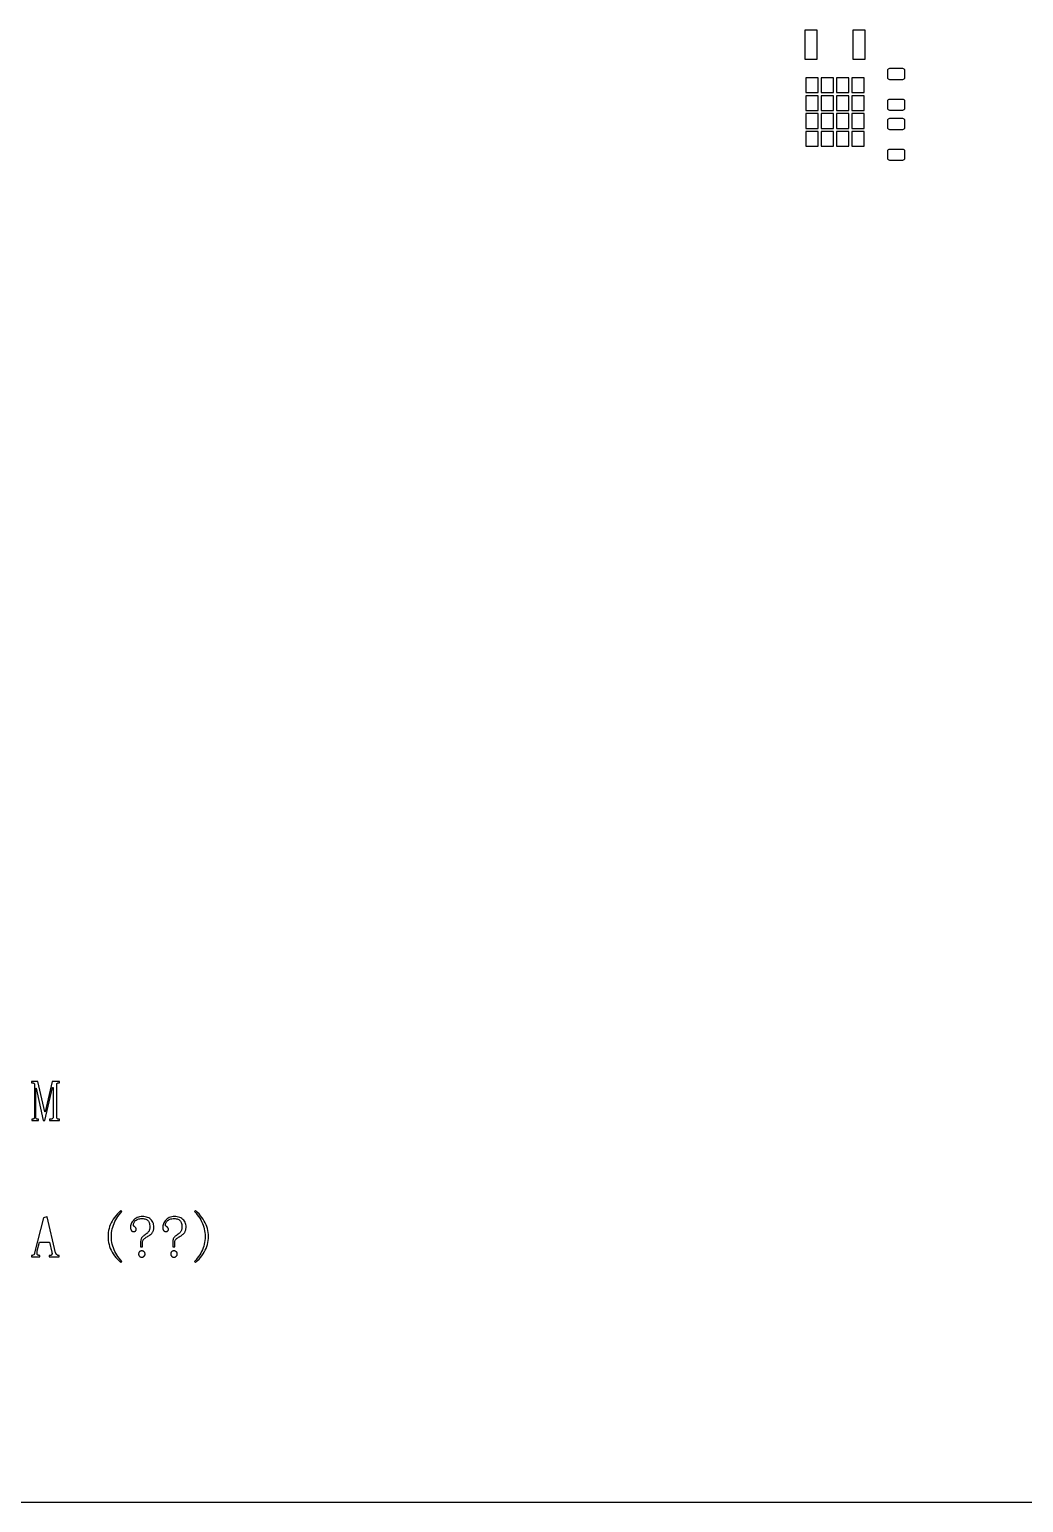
# Model space of a CAD drawing. Extents: x -190 to 190, y -140 to 140.
# Drawn here: x -94.5 to 0, y -140 to -0.1 of the extents above; entities that cross this region are included whole.
import ezdxf

# ---------------------------------------------------------------- set-up
doc = ezdxf.new("R2010")
doc.units = 0
doc.header["$MEASUREMENT"] = 0
doc.layers.get('0').update_dxf_attribs({"linetype": 'CONTINUOUS'})

msp = doc.modelspace()

# ---------------------------------------------------------------- linework, layer by layer
for points in [[(-190, 135, -0.414214), (-185, 140), (-185, 140), (185, 140), (185, 140, -0.414214), (190, 135), (190, 135), (190, -135), (190, -135, -0.414214), (185, -140), (185, -140), (-185, -140), (-185, -140, -0.414214), (-190, -135), (-190, -135), (-190, 135)], [(-11.276, -3.985, 0.414212), (-11.476, -3.785), (-11.476, -3.785), (-12.727, -3.785), (-12.727, -3.785, 0.412754), (-12.927, -3.985), (-12.927, -3.985), (-12.927, -4.61), (-12.927, -4.61, 0.414211), (-12.727, -4.81), (-12.727, -4.81), (-11.476, -4.81), (-11.476, -4.81, 0.415682), (-11.276, -4.61), (-11.276, -4.61), (-11.276, -3.985)], [(-11.276, -6.911, 0.415681), (-11.476, -6.711), (-11.476, -6.711), (-12.727, -6.711), (-12.727, -6.711, 0.414211), (-12.927, -6.911), (-12.927, -6.911), (-12.927, -7.536), (-12.927, -7.536, 0.412756), (-12.727, -7.736), (-12.727, -7.736), (-11.476, -7.736), (-11.476, -7.736, 0.414214), (-11.276, -7.536), (-11.276, -7.536), (-11.276, -6.911)], [(-11.276, -8.735, 0.415683), (-11.476, -8.535), (-11.476, -8.535), (-12.727, -8.535), (-12.727, -8.535, 0.414213), (-12.927, -8.735), (-12.927, -8.735), (-12.927, -9.36), (-12.927, -9.36, 0.412756), (-12.727, -9.56), (-12.727, -9.56), (-11.476, -9.56), (-11.476, -9.56, 0.414214), (-11.276, -9.36), (-11.276, -9.36), (-11.276, -8.735)], [(-11.276, -11.66, 0.415682), (-11.476, -11.46), (-11.476, -11.46), (-12.727, -11.46), (-12.727, -11.46, 0.414212), (-12.927, -11.66), (-12.927, -11.66), (-12.927, -12.285), (-12.927, -12.285, 0.412756), (-12.727, -12.485), (-12.727, -12.485), (-11.476, -12.485), (-11.476, -12.485, 0.414214), (-11.276, -12.285), (-11.276, -12.285), (-11.276, -11.66)]]:
    msp.add_lwpolyline(points, format="xyb")
for points in [[(-19.618, -0.14), (-20.768, -0.14), (-20.768, -0.14), (-20.768, -2.89), (-20.768, -2.89), (-19.618, -2.89), (-19.618, -2.89), (-19.618, -0.14)], [(-15.058, -0.14), (-16.208, -0.14), (-16.208, -0.14), (-16.208, -2.89), (-16.208, -2.89), (-15.058, -2.89), (-15.058, -2.89), (-15.058, -0.14)], [(-19.527, -4.665), (-20.689, -4.665), (-20.689, -4.665), (-20.689, -6.065), (-20.689, -6.065), (-19.527, -6.065), (-19.527, -6.065), (-19.527, -4.665)], [(-18.064, -4.665), (-19.226, -4.665), (-19.226, -4.665), (-19.226, -6.065), (-19.226, -6.065), (-18.064, -6.065), (-18.064, -6.065), (-18.064, -4.665)], [(-16.602, -4.665), (-17.764, -4.665), (-17.764, -4.665), (-17.764, -6.065), (-17.764, -6.065), (-16.602, -6.065), (-16.602, -6.065), (-16.602, -4.665)], [(-15.139, -4.665), (-16.301, -4.665), (-16.301, -4.665), (-16.301, -6.065), (-16.301, -6.065), (-15.139, -6.065), (-15.139, -6.065), (-15.139, -4.665)], [(-19.527, -6.365), (-20.689, -6.365), (-20.689, -6.365), (-20.689, -7.765), (-20.689, -7.765), (-19.527, -7.765), (-19.527, -7.765), (-19.527, -6.365)], [(-18.064, -6.365), (-19.226, -6.365), (-19.226, -6.365), (-19.226, -7.765), (-19.226, -7.765), (-18.064, -7.765), (-18.064, -7.765), (-18.064, -6.365)], [(-16.602, -6.365), (-17.764, -6.365), (-17.764, -6.365), (-17.764, -7.765), (-17.764, -7.765), (-16.602, -7.765), (-16.602, -7.765), (-16.602, -6.365)], [(-15.139, -6.365), (-16.301, -6.365), (-16.301, -6.365), (-16.301, -7.765), (-16.301, -7.765), (-15.139, -7.765), (-15.139, -7.765), (-15.139, -6.365)], [(-19.527, -8.065), (-20.689, -8.065), (-20.689, -8.065), (-20.689, -9.465), (-20.689, -9.465), (-19.527, -9.465), (-19.527, -9.465), (-19.527, -8.065)], [(-18.064, -8.065), (-19.226, -8.065), (-19.226, -8.065), (-19.226, -9.465), (-19.226, -9.465), (-18.064, -9.465), (-18.064, -9.465), (-18.064, -8.065)], [(-16.602, -8.065), (-17.764, -8.065), (-17.764, -8.065), (-17.764, -9.465), (-17.764, -9.465), (-16.602, -9.465), (-16.602, -9.465), (-16.602, -8.065)], [(-15.139, -8.065), (-16.301, -8.065), (-16.301, -8.065), (-16.301, -9.465), (-16.301, -9.465), (-15.139, -9.465), (-15.139, -9.465), (-15.139, -8.065)], [(-19.527, -9.765), (-20.689, -9.765), (-20.689, -9.765), (-20.689, -11.165), (-20.689, -11.165), (-19.527, -11.165), (-19.527, -11.165), (-19.527, -9.765)], [(-18.064, -9.765), (-19.226, -9.765), (-19.226, -9.765), (-19.226, -11.165), (-19.226, -11.165), (-18.064, -11.165), (-18.064, -11.165), (-18.064, -9.765)], [(-16.602, -9.765), (-17.764, -9.765), (-17.764, -9.765), (-17.764, -11.165), (-17.764, -11.165), (-16.602, -11.165), (-16.602, -11.165), (-16.602, -9.765)], [(-15.139, -9.765), (-16.301, -9.765), (-16.301, -9.765), (-16.301, -11.165), (-16.301, -11.165), (-15.139, -11.165), (-15.139, -11.165), (-15.139, -9.765)], [(-91.86, -103.43), (-91.86, -103.4), (-91.86, -103.4), (-91.86, -100.29), (-91.86, -100.29), (-91.86, -100.27), (-91.86, -100.27), (-91.86, -100.25), (-91.86, -100.25), (-91.85, -100.23), (-91.85, -100.23), (-91.85, -100.21), (-91.85, -100.21), (-91.84, -100.19), (-91.84, -100.19), (-91.83, -100.18), (-91.83, -100.18), (-91.82, -100.17), (-91.82, -100.17), (-91.8, -100.16), (-91.8, -100.16), (-91.78, -100.15), (-91.78, -100.15), (-91.76, -100.14), (-91.76, -100.14), (-91.74, -100.13), (-91.74, -100.13), (-91.72, -100.13), (-91.72, -100.13), (-91.69, -100.13), (-91.69, -100.13), (-91.66, -100.13), (-91.66, -100.13), (-91.58, -100.13), (-91.58, -100.13), (-91.58, -100), (-91.58, -100), (-92.28, -100), (-92.28, -100), (-92.96, -102.88), (-92.96, -102.88), (-93, -102.88), (-93, -102.88), (-93.64, -100), (-93.64, -100), (-94.26, -100), (-94.26, -100), (-94.26, -100.13), (-94.26, -100.13), (-94.18, -100.13), (-94.18, -100.13), (-94.15, -100.13), (-94.15, -100.13), (-94.12, -100.13), (-94.12, -100.13), (-94.1, -100.13), (-94.1, -100.13), (-94.07, -100.14), (-94.07, -100.14), (-94.06, -100.15), (-94.06, -100.15), (-94.04, -100.16), (-94.04, -100.16), (-94.03, -100.17), (-94.03, -100.17), (-94.01, -100.18), (-94.01, -100.18), (-94, -100.19), (-94, -100.19), (-93.99, -100.21), (-93.99, -100.21), (-93.98, -100.23), (-93.98, -100.23), (-93.97, -100.25), (-93.97, -100.25), (-93.97, -100.27), (-93.97, -100.27), (-93.97, -100.29), (-93.97, -100.29), (-93.97, -103.4), (-93.97, -103.4), (-93.97, -103.43), (-93.97, -103.43), (-93.97, -103.45), (-93.97, -103.45), (-93.98, -103.47), (-93.98, -103.47), (-93.99, -103.48), (-93.99, -103.48), (-94, -103.5), (-94, -103.5), (-94.01, -103.52), (-94.01, -103.52), (-94.03, -103.53), (-94.03, -103.53), (-94.04, -103.54), (-94.04, -103.54), (-94.06, -103.56), (-94.06, -103.56), (-94.07, -103.57), (-94.07, -103.57), (-94.1, -103.57), (-94.1, -103.57), (-94.12, -103.58), (-94.12, -103.58), (-94.15, -103.58), (-94.15, -103.58), (-94.18, -103.58), (-94.18, -103.58), (-94.23, -103.58), (-94.23, -103.58), (-94.23, -103.71), (-94.23, -103.71), (-93.6, -103.71), (-93.6, -103.71), (-93.6, -103.58), (-93.6, -103.58), (-93.65, -103.58), (-93.65, -103.58), (-93.68, -103.58), (-93.68, -103.58), (-93.7, -103.58), (-93.7, -103.58), (-93.73, -103.57), (-93.73, -103.57), (-93.75, -103.57), (-93.75, -103.57), (-93.77, -103.56), (-93.77, -103.56), (-93.79, -103.54), (-93.79, -103.54), (-93.8, -103.53), (-93.8, -103.53), (-93.81, -103.52), (-93.81, -103.52), (-93.82, -103.5), (-93.82, -103.5), (-93.83, -103.48), (-93.83, -103.48), (-93.84, -103.47), (-93.84, -103.47), (-93.84, -103.45), (-93.84, -103.45), (-93.84, -103.43), (-93.84, -103.43), (-93.85, -103.4), (-93.85, -103.4), (-93.85, -100.63), (-93.85, -100.63), (-93.8, -100.63), (-93.8, -100.63), (-93.14, -103.71), (-93.14, -103.71), (-93, -103.71), (-93, -103.71), (-92.26, -100.57), (-92.26, -100.57), (-92.21, -100.57), (-92.21, -100.57), (-92.21, -103.4), (-92.21, -103.4), (-92.21, -103.43), (-92.21, -103.43), (-92.21, -103.45), (-92.21, -103.45), (-92.22, -103.47), (-92.22, -103.47), (-92.22, -103.48), (-92.22, -103.48), (-92.23, -103.5), (-92.23, -103.5), (-92.25, -103.52), (-92.25, -103.52), (-92.26, -103.53), (-92.26, -103.53), (-92.28, -103.54), (-92.28, -103.54), (-92.29, -103.56), (-92.29, -103.56), (-92.31, -103.57), (-92.31, -103.57), (-92.33, -103.57), (-92.33, -103.57), (-92.36, -103.58), (-92.36, -103.58), (-92.38, -103.58), (-92.38, -103.58), (-92.41, -103.58), (-92.41, -103.58), (-92.53, -103.58), (-92.53, -103.58), (-92.53, -103.71), (-92.53, -103.71), (-91.58, -103.71), (-91.58, -103.71), (-91.58, -103.58), (-91.58, -103.58), (-91.66, -103.58), (-91.66, -103.58), (-91.69, -103.58), (-91.69, -103.58), (-91.72, -103.58), (-91.72, -103.58), (-91.74, -103.57), (-91.74, -103.57), (-91.76, -103.57), (-91.76, -103.57), (-91.78, -103.56), (-91.78, -103.56), (-91.8, -103.54), (-91.8, -103.54), (-91.82, -103.53), (-91.82, -103.53), (-91.83, -103.52), (-91.83, -103.52), (-91.84, -103.5), (-91.84, -103.5), (-91.85, -103.48), (-91.85, -103.48), (-91.85, -103.47), (-91.85, -103.47), (-91.86, -103.45), (-91.86, -103.45), (-91.86, -103.43)], [(-92.78, -112.85), (-92.81, -112.85), (-92.81, -112.85), (-93.11, -112.95), (-93.11, -112.95), (-93.96, -116.27), (-93.96, -116.27), (-93.96, -116.31), (-93.96, -116.31), (-93.97, -116.35), (-93.97, -116.35), (-93.98, -116.38), (-93.98, -116.38), (-93.99, -116.4), (-93.99, -116.4), (-94, -116.43), (-94, -116.43), (-94.04, -116.47), (-94.04, -116.47), (-94.12, -116.51), (-94.12, -116.51), (-94.15, -116.52), (-94.15, -116.52), (-94.25, -116.52), (-94.25, -116.52), (-94.25, -116.65), (-94.25, -116.65), (-93.46, -116.65), (-93.46, -116.65), (-93.46, -116.52), (-93.46, -116.52), (-93.55, -116.52), (-93.55, -116.52), (-93.59, -116.51), (-93.59, -116.51), (-93.65, -116.49), (-93.65, -116.49), (-93.71, -116.43), (-93.71, -116.43), (-93.71, -116.4), (-93.71, -116.4), (-93.72, -116.38), (-93.72, -116.38), (-93.73, -116.35), (-93.73, -116.35), (-93.73, -116.17), (-93.73, -116.17), (-93.71, -116.11), (-93.71, -116.11), (-93.71, -116.08), (-93.71, -116.08), (-93.51, -115.26), (-93.51, -115.26), (-92.54, -115.26), (-92.54, -115.26), (-92.32, -116.22), (-92.32, -116.22), (-92.31, -116.23), (-92.31, -116.23), (-92.31, -116.29), (-92.31, -116.29), (-92.3, -116.32), (-92.3, -116.32), (-92.3, -116.39), (-92.3, -116.39), (-92.31, -116.41), (-92.31, -116.41), (-92.31, -116.45), (-92.31, -116.45), (-92.32, -116.47), (-92.32, -116.47), (-92.34, -116.49), (-92.34, -116.49), (-92.38, -116.51), (-92.38, -116.51), (-92.41, -116.52), (-92.41, -116.52), (-92.57, -116.52), (-92.57, -116.52), (-92.57, -116.65), (-92.57, -116.65), (-91.62, -116.65), (-91.62, -116.65), (-91.62, -116.52), (-91.62, -116.52), (-91.74, -116.52), (-91.74, -116.52), (-91.8, -116.49), (-91.8, -116.49), (-91.83, -116.48), (-91.83, -116.48), (-91.85, -116.47), (-91.85, -116.47), (-91.86, -116.45), (-91.86, -116.45), (-91.88, -116.43), (-91.88, -116.43), (-91.9, -116.4), (-91.9, -116.4), (-91.92, -116.38), (-91.92, -116.38), (-91.93, -116.35), (-91.93, -116.35), (-91.94, -116.31), (-91.94, -116.31), (-91.96, -116.27), (-91.96, -116.27), (-92.78, -112.85)], [(-85.8, -112.51), (-85.66, -112.36), (-85.66, -112.36), (-85.78, -112.26), (-85.78, -112.26), (-85.94, -112.42), (-85.94, -112.42), (-86.1, -112.58), (-86.1, -112.58), (-86.24, -112.75), (-86.24, -112.75), (-86.37, -112.92), (-86.37, -112.92), (-86.49, -113.09), (-86.49, -113.09), (-86.6, -113.26), (-86.6, -113.26), (-86.69, -113.44), (-86.69, -113.44), (-86.77, -113.62), (-86.77, -113.62), (-86.84, -113.79), (-86.84, -113.79), (-86.89, -113.98), (-86.89, -113.98), (-86.93, -114.16), (-86.93, -114.16), (-86.96, -114.35), (-86.96, -114.35), (-86.98, -114.54), (-86.98, -114.54), (-86.98, -114.73), (-86.98, -114.73), (-86.98, -114.92), (-86.98, -114.92), (-86.96, -115.12), (-86.96, -115.12), (-86.93, -115.3), (-86.93, -115.3), (-86.89, -115.49), (-86.89, -115.49), (-86.84, -115.67), (-86.84, -115.67), (-86.77, -115.86), (-86.77, -115.86), (-86.69, -116.04), (-86.69, -116.04), (-86.6, -116.21), (-86.6, -116.21), (-86.49, -116.38), (-86.49, -116.38), (-86.37, -116.55), (-86.37, -116.55), (-86.24, -116.72), (-86.24, -116.72), (-86.1, -116.88), (-86.1, -116.88), (-85.94, -117.04), (-85.94, -117.04), (-85.78, -117.2), (-85.78, -117.2), (-85.66, -117.09), (-85.66, -117.09), (-85.8, -116.94), (-85.8, -116.94), (-85.93, -116.79), (-85.93, -116.79), (-86.05, -116.63), (-86.05, -116.63), (-86.15, -116.47), (-86.15, -116.47), (-86.25, -116.31), (-86.25, -116.31), (-86.34, -116.15), (-86.34, -116.15), (-86.41, -115.98), (-86.41, -115.98), (-86.48, -115.81), (-86.48, -115.81), (-86.54, -115.64), (-86.54, -115.64), (-86.58, -115.47), (-86.58, -115.47), (-86.62, -115.29), (-86.62, -115.29), (-86.64, -115.11), (-86.64, -115.11), (-86.66, -114.92), (-86.66, -114.92), (-86.66, -114.73), (-86.66, -114.73), (-86.66, -114.55), (-86.66, -114.55), (-86.64, -114.36), (-86.64, -114.36), (-86.62, -114.18), (-86.62, -114.18), (-86.58, -114), (-86.58, -114), (-86.54, -113.83), (-86.54, -113.83), (-86.48, -113.65), (-86.48, -113.65), (-86.41, -113.48), (-86.41, -113.48), (-86.34, -113.31), (-86.34, -113.31), (-86.25, -113.15), (-86.25, -113.15), (-86.15, -112.98), (-86.15, -112.98), (-86.05, -112.82), (-86.05, -112.82), (-85.93, -112.66), (-85.93, -112.66), (-85.8, -112.51)], [(-84.59, -114.26), (-84.55, -114.26), (-84.55, -114.26), (-84.52, -114.26), (-84.52, -114.26), (-84.49, -114.25), (-84.49, -114.25), (-84.47, -114.25), (-84.47, -114.25), (-84.44, -114.24), (-84.44, -114.24), (-84.42, -114.23), (-84.42, -114.23), (-84.39, -114.22), (-84.39, -114.22), (-84.37, -114.2), (-84.37, -114.2), (-84.35, -114.19), (-84.35, -114.19), (-84.34, -114.17), (-84.34, -114.17), (-84.33, -114.15), (-84.33, -114.15), (-84.32, -114.13), (-84.32, -114.13), (-84.31, -114.11), (-84.31, -114.11), (-84.31, -114.08), (-84.31, -114.08), (-84.3, -114.05), (-84.3, -114.05), (-84.3, -114.03), (-84.3, -114.03), (-84.31, -114.01), (-84.31, -114.01), (-84.31, -113.98), (-84.31, -113.98), (-84.32, -113.96), (-84.32, -113.96), (-84.33, -113.95), (-84.33, -113.95), (-84.33, -113.93), (-84.33, -113.93), (-84.35, -113.91), (-84.35, -113.91), (-84.35, -113.89), (-84.35, -113.89), (-84.37, -113.87), (-84.37, -113.87), (-84.38, -113.86), (-84.38, -113.86), (-84.4, -113.84), (-84.4, -113.84), (-84.41, -113.83), (-84.41, -113.83), (-84.43, -113.81), (-84.43, -113.81), (-84.46, -113.8), (-84.46, -113.8), (-84.48, -113.79), (-84.48, -113.79), (-84.49, -113.78), (-84.49, -113.78), (-84.51, -113.76), (-84.51, -113.76), (-84.52, -113.75), (-84.52, -113.75), (-84.53, -113.74), (-84.53, -113.74), (-84.54, -113.73), (-84.54, -113.73), (-84.55, -113.72), (-84.55, -113.72), (-84.56, -113.71), (-84.56, -113.71), (-84.57, -113.7), (-84.57, -113.7), (-84.57, -113.69), (-84.57, -113.69), (-84.58, -113.67), (-84.58, -113.67), (-84.58, -113.66), (-84.58, -113.66), (-84.58, -113.64), (-84.58, -113.64), (-84.58, -113.62), (-84.58, -113.62), (-84.58, -113.56), (-84.58, -113.56), (-84.56, -113.51), (-84.56, -113.51), (-84.54, -113.45), (-84.54, -113.45), (-84.51, -113.39), (-84.51, -113.39), (-84.48, -113.33), (-84.48, -113.33), (-84.43, -113.28), (-84.43, -113.28), (-84.37, -113.22), (-84.37, -113.22), (-84.31, -113.17), (-84.31, -113.17), (-84.23, -113.12), (-84.23, -113.12), (-84.15, -113.09), (-84.15, -113.09), (-84.06, -113.06), (-84.06, -113.06), (-83.97, -113.04), (-83.97, -113.04), (-83.87, -113.03), (-83.87, -113.03), (-83.76, -113.02), (-83.76, -113.02), (-83.66, -113.03), (-83.66, -113.03), (-83.56, -113.04), (-83.56, -113.04), (-83.48, -113.06), (-83.48, -113.06), (-83.4, -113.08), (-83.4, -113.08), (-83.33, -113.11), (-83.33, -113.11), (-83.26, -113.16), (-83.26, -113.16), (-83.21, -113.2), (-83.21, -113.2), (-83.15, -113.26), (-83.15, -113.26), (-83.11, -113.33), (-83.11, -113.33), (-83.08, -113.41), (-83.08, -113.41), (-83.05, -113.5), (-83.05, -113.5), (-83.03, -113.59), (-83.03, -113.59), (-83.02, -113.7), (-83.02, -113.7), (-83.01, -113.81), (-83.01, -113.81), (-83.01, -113.89), (-83.01, -113.89), (-83.02, -113.96), (-83.02, -113.96), (-83.03, -114.02), (-83.03, -114.02), (-83.05, -114.08), (-83.05, -114.08), (-83.07, -114.14), (-83.07, -114.14), (-83.09, -114.2), (-83.09, -114.2), (-83.12, -114.24), (-83.12, -114.24), (-83.16, -114.29), (-83.16, -114.29), (-83.2, -114.34), (-83.2, -114.34), (-83.25, -114.4), (-83.25, -114.4), (-83.31, -114.45), (-83.31, -114.45), (-83.38, -114.51), (-83.38, -114.51), (-83.45, -114.57), (-83.45, -114.57), (-83.54, -114.63), (-83.54, -114.63), (-83.59, -114.67), (-83.59, -114.67), (-83.64, -114.71), (-83.64, -114.71), (-83.69, -114.74), (-83.69, -114.74), (-83.73, -114.78), (-83.73, -114.78), (-83.76, -114.82), (-83.76, -114.82), (-83.79, -114.86), (-83.79, -114.86), (-83.82, -114.9), (-83.82, -114.9), (-83.84, -114.94), (-83.84, -114.94), (-83.85, -114.98), (-83.85, -114.98), (-83.86, -115.03), (-83.86, -115.03), (-83.87, -115.09), (-83.87, -115.09), (-83.88, -115.15), (-83.88, -115.15), (-83.89, -115.21), (-83.89, -115.21), (-83.89, -115.27), (-83.89, -115.27), (-83.89, -115.72), (-83.89, -115.72), (-83.71, -115.72), (-83.71, -115.72), (-83.71, -115.33), (-83.71, -115.33), (-83.7, -115.26), (-83.7, -115.26), (-83.7, -115.2), (-83.7, -115.2), (-83.68, -115.14), (-83.68, -115.14), (-83.66, -115.09), (-83.66, -115.09), (-83.64, -115.04), (-83.64, -115.04), (-83.6, -115), (-83.6, -115), (-83.57, -114.97), (-83.57, -114.97), (-83.52, -114.93), (-83.52, -114.93), (-83.47, -114.89), (-83.47, -114.89), (-83.42, -114.85), (-83.42, -114.85), (-83.35, -114.8), (-83.35, -114.8), (-83.28, -114.75), (-83.28, -114.75), (-83.2, -114.7), (-83.2, -114.7), (-83.11, -114.65), (-83.11, -114.65), (-83.03, -114.6), (-83.03, -114.6), (-82.95, -114.55), (-82.95, -114.55), (-82.89, -114.5), (-82.89, -114.5), (-82.83, -114.44), (-82.83, -114.44), (-82.79, -114.39), (-82.79, -114.39), (-82.75, -114.33), (-82.75, -114.33), (-82.72, -114.27), (-82.72, -114.27), (-82.69, -114.22), (-82.69, -114.22), (-82.67, -114.16), (-82.67, -114.16), (-82.65, -114.1), (-82.65, -114.1), (-82.64, -114.03), (-82.64, -114.03), (-82.63, -113.97), (-82.63, -113.97), (-82.63, -113.9), (-82.63, -113.9), (-82.62, -113.83), (-82.62, -113.83), (-82.63, -113.7), (-82.63, -113.7), (-82.65, -113.59), (-82.65, -113.59), (-82.68, -113.48), (-82.68, -113.48), (-82.72, -113.37), (-82.72, -113.37), (-82.78, -113.28), (-82.78, -113.28), (-82.85, -113.19), (-82.85, -113.19), (-82.93, -113.11), (-82.93, -113.11), (-83.02, -113.03), (-83.02, -113.03), (-83.12, -112.97), (-83.12, -112.97), (-83.22, -112.92), (-83.22, -112.92), (-83.34, -112.88), (-83.34, -112.88), (-83.46, -112.85), (-83.46, -112.85), (-83.59, -112.83), (-83.59, -112.83), (-83.72, -112.83), (-83.72, -112.83), (-83.85, -112.83), (-83.85, -112.83), (-83.98, -112.85), (-83.98, -112.85), (-84.1, -112.88), (-84.1, -112.88), (-84.21, -112.93), (-84.21, -112.93), (-84.32, -112.98), (-84.32, -112.98), (-84.43, -113.05), (-84.43, -113.05), (-84.53, -113.13), (-84.53, -113.13), (-84.61, -113.23), (-84.61, -113.23), (-84.68, -113.32), (-84.68, -113.32), (-84.74, -113.42), (-84.74, -113.42), (-84.79, -113.52), (-84.79, -113.52), (-84.82, -113.63), (-84.82, -113.63), (-84.84, -113.73), (-84.84, -113.73), (-84.85, -113.84), (-84.85, -113.84), (-84.84, -113.91), (-84.84, -113.91), (-84.84, -113.96), (-84.84, -113.96), (-84.83, -114.02), (-84.83, -114.02), (-84.82, -114.06), (-84.82, -114.06), (-84.8, -114.1), (-84.8, -114.1), (-84.78, -114.13), (-84.78, -114.13), (-84.76, -114.16), (-84.76, -114.16), (-84.74, -114.19), (-84.74, -114.19), (-84.71, -114.21), (-84.71, -114.21), (-84.68, -114.23), (-84.68, -114.23), (-84.65, -114.24), (-84.65, -114.24), (-84.62, -114.25), (-84.62, -114.25), (-84.59, -114.26)], [(-81.53, -114.26), (-81.5, -114.26), (-81.5, -114.26), (-81.47, -114.26), (-81.47, -114.26), (-81.44, -114.25), (-81.44, -114.25), (-81.41, -114.25), (-81.41, -114.25), (-81.38, -114.24), (-81.38, -114.24), (-81.36, -114.23), (-81.36, -114.23), (-81.34, -114.22), (-81.34, -114.22), (-81.32, -114.2), (-81.32, -114.2), (-81.3, -114.19), (-81.3, -114.19), (-81.28, -114.17), (-81.28, -114.17), (-81.27, -114.15), (-81.27, -114.15), (-81.26, -114.13), (-81.26, -114.13), (-81.25, -114.11), (-81.25, -114.11), (-81.25, -114.08), (-81.25, -114.08), (-81.25, -114.05), (-81.25, -114.05), (-81.25, -114.03), (-81.25, -114.03), (-81.25, -114.01), (-81.25, -114.01), (-81.26, -113.98), (-81.26, -113.98), (-81.26, -113.96), (-81.26, -113.96), (-81.27, -113.95), (-81.27, -113.95), (-81.28, -113.93), (-81.28, -113.93), (-81.29, -113.91), (-81.29, -113.91), (-81.3, -113.89), (-81.3, -113.89), (-81.31, -113.87), (-81.31, -113.87), (-81.32, -113.86), (-81.32, -113.86), (-81.34, -113.84), (-81.34, -113.84), (-81.36, -113.83), (-81.36, -113.83), (-81.38, -113.81), (-81.38, -113.81), (-81.4, -113.8), (-81.4, -113.8), (-81.42, -113.79), (-81.42, -113.79), (-81.44, -113.78), (-81.44, -113.78), (-81.45, -113.76), (-81.45, -113.76), (-81.47, -113.75), (-81.47, -113.75), (-81.48, -113.74), (-81.48, -113.74), (-81.49, -113.73), (-81.49, -113.73), (-81.5, -113.72), (-81.5, -113.72), (-81.51, -113.71), (-81.51, -113.71), (-81.51, -113.7), (-81.51, -113.7), (-81.52, -113.69), (-81.52, -113.69), (-81.52, -113.67), (-81.52, -113.67), (-81.52, -113.66), (-81.52, -113.66), (-81.53, -113.64), (-81.53, -113.64), (-81.53, -113.62), (-81.53, -113.62), (-81.52, -113.56), (-81.52, -113.56), (-81.51, -113.51), (-81.51, -113.51), (-81.49, -113.45), (-81.49, -113.45), (-81.46, -113.39), (-81.46, -113.39), (-81.42, -113.33), (-81.42, -113.33), (-81.37, -113.28), (-81.37, -113.28), (-81.32, -113.22), (-81.32, -113.22), (-81.25, -113.17), (-81.25, -113.17), (-81.18, -113.12), (-81.18, -113.12), (-81.1, -113.09), (-81.1, -113.09), (-81.01, -113.06), (-81.01, -113.06), (-80.92, -113.04), (-80.92, -113.04), (-80.81, -113.03), (-80.81, -113.03), (-80.71, -113.02), (-80.71, -113.02), (-80.6, -113.03), (-80.6, -113.03), (-80.51, -113.04), (-80.51, -113.04), (-80.42, -113.06), (-80.42, -113.06), (-80.34, -113.08), (-80.34, -113.08), (-80.27, -113.11), (-80.27, -113.11), (-80.21, -113.16), (-80.21, -113.16), (-80.15, -113.2), (-80.15, -113.2), (-80.1, -113.26), (-80.1, -113.26), (-80.06, -113.33), (-80.06, -113.33), (-80.02, -113.41), (-80.02, -113.41), (-79.99, -113.5), (-79.99, -113.5), (-79.97, -113.59), (-79.97, -113.59), (-79.96, -113.7), (-79.96, -113.7), (-79.96, -113.81), (-79.96, -113.81), (-79.96, -113.89), (-79.96, -113.89), (-79.97, -113.96), (-79.97, -113.96), (-79.98, -114.02), (-79.98, -114.02), (-79.99, -114.08), (-79.99, -114.08), (-80.01, -114.14), (-80.01, -114.14), (-80.04, -114.2), (-80.04, -114.2), (-80.07, -114.24), (-80.07, -114.24), (-80.1, -114.29), (-80.1, -114.29), (-80.14, -114.34), (-80.14, -114.34), (-80.19, -114.4), (-80.19, -114.4), (-80.25, -114.45), (-80.25, -114.45), (-80.32, -114.51), (-80.32, -114.51), (-80.4, -114.57), (-80.4, -114.57), (-80.48, -114.63), (-80.48, -114.63), (-80.54, -114.67), (-80.54, -114.67), (-80.59, -114.71), (-80.59, -114.71), (-80.63, -114.74), (-80.63, -114.74), (-80.67, -114.78), (-80.67, -114.78), (-80.71, -114.82), (-80.71, -114.82), (-80.74, -114.86), (-80.74, -114.86), (-80.76, -114.9), (-80.76, -114.9), (-80.78, -114.94), (-80.78, -114.94), (-80.8, -114.98), (-80.8, -114.98), (-80.81, -115.03), (-80.81, -115.03), (-80.82, -115.09), (-80.82, -115.09), (-80.83, -115.15), (-80.83, -115.15), (-80.83, -115.21), (-80.83, -115.21), (-80.83, -115.27), (-80.83, -115.27), (-80.83, -115.72), (-80.83, -115.72), (-80.65, -115.72), (-80.65, -115.72), (-80.65, -115.33), (-80.65, -115.33), (-80.65, -115.26), (-80.65, -115.26), (-80.64, -115.2), (-80.64, -115.2), (-80.63, -115.14), (-80.63, -115.14), (-80.61, -115.09), (-80.61, -115.09), (-80.58, -115.04), (-80.58, -115.04), (-80.55, -115), (-80.55, -115), (-80.51, -114.97), (-80.51, -114.97), (-80.47, -114.93), (-80.47, -114.93), (-80.42, -114.89), (-80.42, -114.89), (-80.36, -114.85), (-80.36, -114.85), (-80.29, -114.8), (-80.29, -114.8), (-80.22, -114.75), (-80.22, -114.75), (-80.14, -114.7), (-80.14, -114.7), (-80.05, -114.65), (-80.05, -114.65), (-79.97, -114.6), (-79.97, -114.6), (-79.9, -114.55), (-79.9, -114.55), (-79.83, -114.5), (-79.83, -114.5), (-79.78, -114.44), (-79.78, -114.44), (-79.73, -114.39), (-79.73, -114.39), (-79.69, -114.33), (-79.69, -114.33), (-79.66, -114.27), (-79.66, -114.27), (-79.64, -114.22), (-79.64, -114.22), (-79.62, -114.16), (-79.62, -114.16), (-79.6, -114.1), (-79.6, -114.1), (-79.59, -114.03), (-79.59, -114.03), (-79.58, -113.97), (-79.58, -113.97), (-79.57, -113.9), (-79.57, -113.9), (-79.57, -113.83), (-79.57, -113.83), (-79.57, -113.7), (-79.57, -113.7), (-79.59, -113.59), (-79.59, -113.59), (-79.62, -113.48), (-79.62, -113.48), (-79.67, -113.37), (-79.67, -113.37), (-79.72, -113.28), (-79.72, -113.28), (-79.79, -113.19), (-79.79, -113.19), (-79.87, -113.11), (-79.87, -113.11), (-79.96, -113.03), (-79.96, -113.03), (-80.06, -112.97), (-80.06, -112.97), (-80.17, -112.92), (-80.17, -112.92), (-80.28, -112.88), (-80.28, -112.88), (-80.4, -112.85), (-80.4, -112.85), (-80.53, -112.83), (-80.53, -112.83), (-80.66, -112.83), (-80.66, -112.83), (-80.8, -112.83), (-80.8, -112.83), (-80.92, -112.85), (-80.92, -112.85), (-81.04, -112.88), (-81.04, -112.88), (-81.16, -112.93), (-81.16, -112.93), (-81.27, -112.98), (-81.27, -112.98), (-81.37, -113.05), (-81.37, -113.05), (-81.47, -113.13), (-81.47, -113.13), (-81.56, -113.23), (-81.56, -113.23), (-81.63, -113.32), (-81.63, -113.32), (-81.69, -113.42), (-81.69, -113.42), (-81.73, -113.52), (-81.73, -113.52), (-81.76, -113.63), (-81.76, -113.63), (-81.78, -113.73), (-81.78, -113.73), (-81.79, -113.84), (-81.79, -113.84), (-81.79, -113.91), (-81.79, -113.91), (-81.78, -113.96), (-81.78, -113.96), (-81.77, -114.02), (-81.77, -114.02), (-81.76, -114.06), (-81.76, -114.06), (-81.75, -114.1), (-81.75, -114.1), (-81.73, -114.13), (-81.73, -114.13), (-81.71, -114.16), (-81.71, -114.16), (-81.68, -114.19), (-81.68, -114.19), (-81.66, -114.21), (-81.66, -114.21), (-81.63, -114.23), (-81.63, -114.23), (-81.6, -114.24), (-81.6, -114.24), (-81.57, -114.25), (-81.57, -114.25), (-81.53, -114.26)], [(-78.66, -112.26), (-78.76, -112.36), (-78.76, -112.36), (-78.62, -112.51), (-78.62, -112.51), (-78.5, -112.66), (-78.5, -112.66), (-78.38, -112.82), (-78.38, -112.82), (-78.27, -112.98), (-78.27, -112.98), (-78.18, -113.15), (-78.18, -113.15), (-78.09, -113.31), (-78.09, -113.31), (-78.01, -113.48), (-78.01, -113.48), (-77.95, -113.65), (-77.95, -113.65), (-77.89, -113.83), (-77.89, -113.83), (-77.84, -114), (-77.84, -114), (-77.81, -114.18), (-77.81, -114.18), (-77.78, -114.36), (-77.78, -114.36), (-77.77, -114.55), (-77.77, -114.55), (-77.76, -114.73), (-77.76, -114.73), (-77.77, -114.92), (-77.77, -114.92), (-77.78, -115.11), (-77.78, -115.11), (-77.81, -115.29), (-77.81, -115.29), (-77.84, -115.47), (-77.84, -115.47), (-77.89, -115.64), (-77.89, -115.64), (-77.95, -115.81), (-77.95, -115.81), (-78.01, -115.98), (-78.01, -115.98), (-78.09, -116.15), (-78.09, -116.15), (-78.18, -116.31), (-78.18, -116.31), (-78.27, -116.47), (-78.27, -116.47), (-78.38, -116.63), (-78.38, -116.63), (-78.5, -116.79), (-78.5, -116.79), (-78.62, -116.94), (-78.62, -116.94), (-78.76, -117.09), (-78.76, -117.09), (-78.66, -117.2), (-78.66, -117.2), (-78.5, -117.04), (-78.5, -117.04), (-78.34, -116.88), (-78.34, -116.88), (-78.2, -116.72), (-78.2, -116.72), (-78.07, -116.55), (-78.07, -116.55), (-77.95, -116.38), (-77.95, -116.38), (-77.84, -116.21), (-77.84, -116.21), (-77.75, -116.04), (-77.75, -116.04), (-77.67, -115.86), (-77.67, -115.86), (-77.6, -115.67), (-77.6, -115.67), (-77.54, -115.49), (-77.54, -115.49), (-77.5, -115.3), (-77.5, -115.3), (-77.47, -115.12), (-77.47, -115.12), (-77.45, -114.92), (-77.45, -114.92), (-77.44, -114.73), (-77.44, -114.73), (-77.45, -114.54), (-77.45, -114.54), (-77.47, -114.35), (-77.47, -114.35), (-77.5, -114.16), (-77.5, -114.16), (-77.54, -113.98), (-77.54, -113.98), (-77.6, -113.79), (-77.6, -113.79), (-77.67, -113.62), (-77.67, -113.62), (-77.75, -113.44), (-77.75, -113.44), (-77.84, -113.26), (-77.84, -113.26), (-77.95, -113.09), (-77.95, -113.09), (-78.07, -112.92), (-78.07, -112.92), (-78.2, -112.75), (-78.2, -112.75), (-78.34, -112.58), (-78.34, -112.58), (-78.5, -112.42), (-78.5, -112.42), (-78.66, -112.26)], [(-83.47, -116.43), (-83.47, -116.4), (-83.47, -116.4), (-83.47, -116.36), (-83.47, -116.36), (-83.48, -116.32), (-83.48, -116.32), (-83.49, -116.29), (-83.49, -116.29), (-83.5, -116.26), (-83.5, -116.26), (-83.52, -116.23), (-83.52, -116.23), (-83.54, -116.2), (-83.54, -116.2), (-83.57, -116.18), (-83.57, -116.18), (-83.59, -116.15), (-83.59, -116.15), (-83.62, -116.13), (-83.62, -116.13), (-83.65, -116.12), (-83.65, -116.12), (-83.68, -116.11), (-83.68, -116.11), (-83.71, -116.1), (-83.71, -116.1), (-83.74, -116.09), (-83.74, -116.09), (-83.78, -116.09), (-83.78, -116.09), (-83.81, -116.09), (-83.81, -116.09), (-83.85, -116.1), (-83.85, -116.1), (-83.88, -116.11), (-83.88, -116.11), (-83.92, -116.12), (-83.92, -116.12), (-83.95, -116.13), (-83.95, -116.13), (-83.97, -116.15), (-83.97, -116.15), (-84, -116.18), (-84, -116.18), (-84.02, -116.2), (-84.02, -116.2), (-84.04, -116.23), (-84.04, -116.23), (-84.05, -116.26), (-84.05, -116.26), (-84.07, -116.29), (-84.07, -116.29), (-84.07, -116.32), (-84.07, -116.32), (-84.08, -116.36), (-84.08, -116.36), (-84.08, -116.4), (-84.08, -116.4), (-84.08, -116.43), (-84.08, -116.43), (-84.07, -116.47), (-84.07, -116.47), (-84.07, -116.5), (-84.07, -116.5), (-84.05, -116.53), (-84.05, -116.53), (-84.04, -116.55), (-84.04, -116.55), (-84.02, -116.58), (-84.02, -116.58), (-84, -116.61), (-84, -116.61), (-83.97, -116.63), (-83.97, -116.63), (-83.95, -116.65), (-83.95, -116.65), (-83.92, -116.67), (-83.92, -116.67), (-83.88, -116.69), (-83.88, -116.69), (-83.85, -116.7), (-83.85, -116.7), (-83.81, -116.7), (-83.81, -116.7), (-83.78, -116.7), (-83.78, -116.7), (-83.74, -116.7), (-83.74, -116.7), (-83.71, -116.7), (-83.71, -116.7), (-83.68, -116.69), (-83.68, -116.69), (-83.65, -116.67), (-83.65, -116.67), (-83.62, -116.65), (-83.62, -116.65), (-83.59, -116.63), (-83.59, -116.63), (-83.57, -116.61), (-83.57, -116.61), (-83.54, -116.58), (-83.54, -116.58), (-83.52, -116.55), (-83.52, -116.55), (-83.5, -116.53), (-83.5, -116.53), (-83.49, -116.5), (-83.49, -116.5), (-83.48, -116.47), (-83.48, -116.47), (-83.47, -116.43)], [(-80.42, -116.43), (-80.41, -116.4), (-80.41, -116.4), (-80.42, -116.36), (-80.42, -116.36), (-80.42, -116.32), (-80.42, -116.32), (-80.43, -116.29), (-80.43, -116.29), (-80.45, -116.26), (-80.45, -116.26), (-80.46, -116.23), (-80.46, -116.23), (-80.49, -116.2), (-80.49, -116.2), (-80.51, -116.18), (-80.51, -116.18), (-80.54, -116.15), (-80.54, -116.15), (-80.56, -116.13), (-80.56, -116.13), (-80.59, -116.12), (-80.59, -116.12), (-80.62, -116.11), (-80.62, -116.11), (-80.65, -116.1), (-80.65, -116.1), (-80.69, -116.09), (-80.69, -116.09), (-80.72, -116.09), (-80.72, -116.09), (-80.76, -116.09), (-80.76, -116.09), (-80.8, -116.1), (-80.8, -116.1), (-80.83, -116.11), (-80.83, -116.11), (-80.86, -116.12), (-80.86, -116.12), (-80.89, -116.13), (-80.89, -116.13), (-80.92, -116.15), (-80.92, -116.15), (-80.94, -116.18), (-80.94, -116.18), (-80.96, -116.2), (-80.96, -116.2), (-80.98, -116.23), (-80.98, -116.23), (-81, -116.26), (-81, -116.26), (-81.01, -116.29), (-81.01, -116.29), (-81.02, -116.32), (-81.02, -116.32), (-81.02, -116.36), (-81.02, -116.36), (-81.03, -116.4), (-81.03, -116.4), (-81.02, -116.43), (-81.02, -116.43), (-81.02, -116.47), (-81.02, -116.47), (-81.01, -116.5), (-81.01, -116.5), (-81, -116.53), (-81, -116.53), (-80.98, -116.55), (-80.98, -116.55), (-80.96, -116.58), (-80.96, -116.58), (-80.94, -116.61), (-80.94, -116.61), (-80.92, -116.63), (-80.92, -116.63), (-80.89, -116.65), (-80.89, -116.65), (-80.86, -116.67), (-80.86, -116.67), (-80.83, -116.69), (-80.83, -116.69), (-80.8, -116.7), (-80.8, -116.7), (-80.76, -116.7), (-80.76, -116.7), (-80.72, -116.7), (-80.72, -116.7), (-80.69, -116.7), (-80.69, -116.7), (-80.65, -116.7), (-80.65, -116.7), (-80.62, -116.69), (-80.62, -116.69), (-80.59, -116.67), (-80.59, -116.67), (-80.56, -116.65), (-80.56, -116.65), (-80.54, -116.63), (-80.54, -116.63), (-80.51, -116.61), (-80.51, -116.61), (-80.49, -116.58), (-80.49, -116.58), (-80.46, -116.55), (-80.46, -116.55), (-80.45, -116.53), (-80.45, -116.53), (-80.43, -116.5), (-80.43, -116.5), (-80.42, -116.47), (-80.42, -116.47), (-80.42, -116.43)]]:
    msp.add_lwpolyline(points)

doc.saveas('drawing.dxf')
